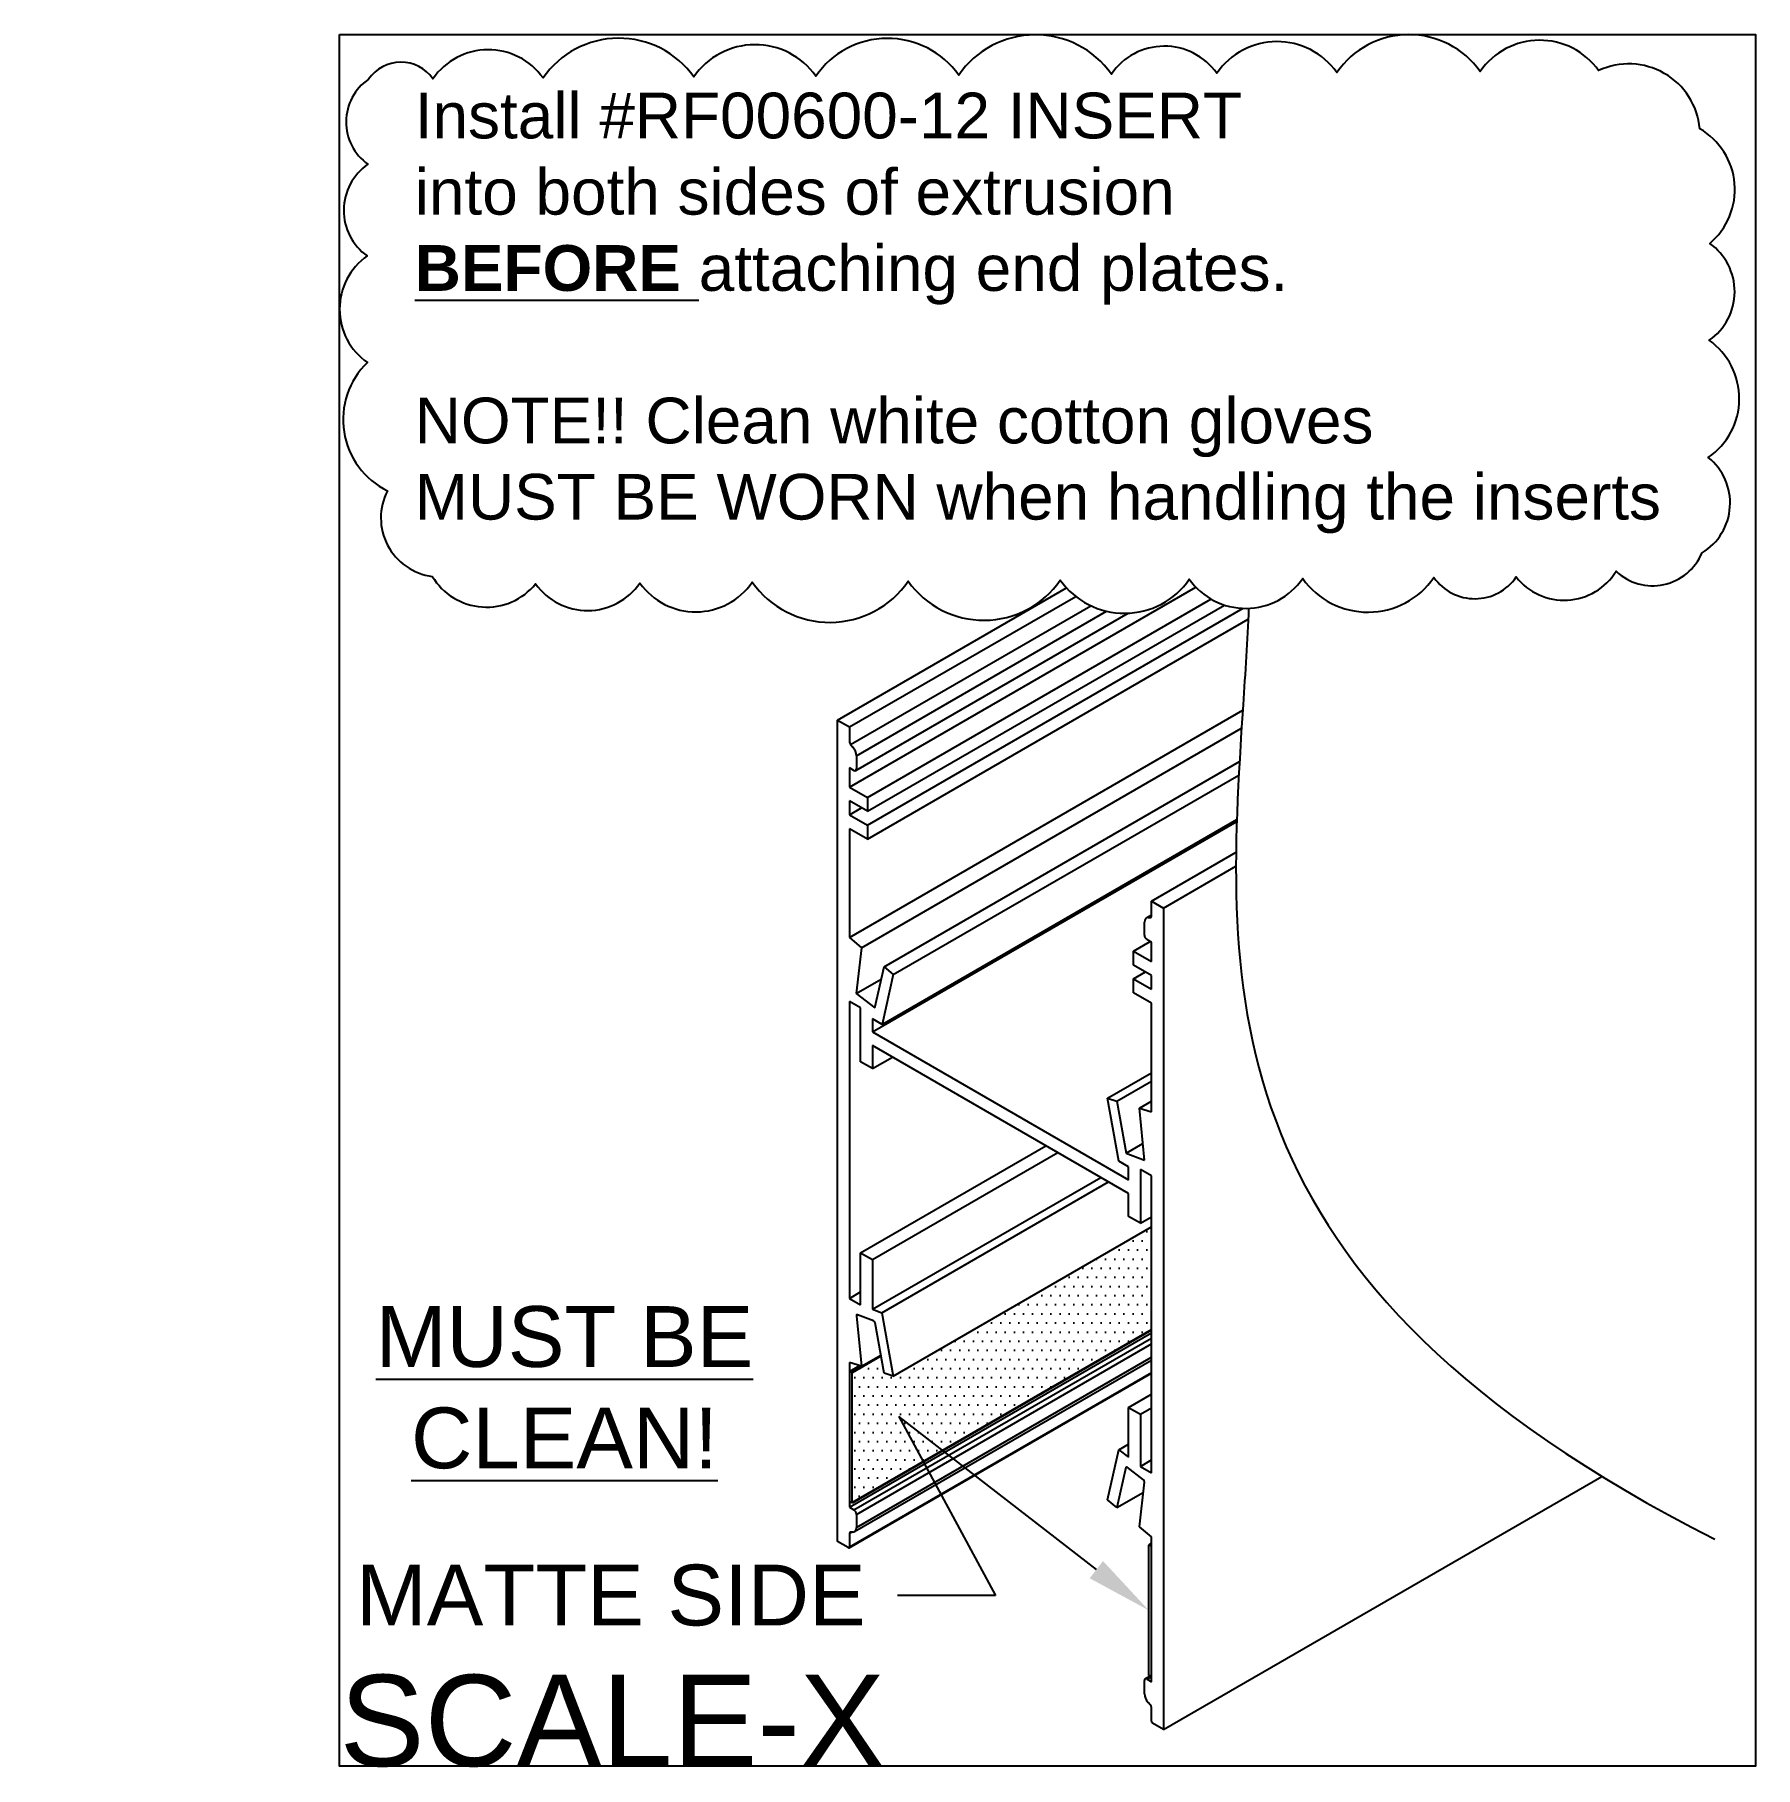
# Model space of a CAD drawing. Extents: x -1.25 to 5.82, y -7.12 to 0.
import ezdxf
from ezdxf import colors
from ezdxf.entities.mleader import LeaderData, LeaderLine
from ezdxf.math import Vec2, Vec3

# ---------------------------------------------------------------- set-up
doc = ezdxf.new("R2010")
doc.units = 0
doc.header["$LTSCALE"] = 0.5
doc.header["$MEASUREMENT"] = 0
for name, color, linetype in [('FAB DWG', 221, 'CONTINUOUS'), ('Hardware', 242, 'CONTINUOUS'), ('Housing', 150, 'CONTINUOUS')]:
    doc.layers.add(name, color=color, linetype=linetype)
doc.layers.add('Text-Unprinted', color=131, linetype='CONTINUOUS', plot=False)
doc.styles.add('LSAD_Standard', font='arial.ttf')
doc.styles.get("Standard").update_dxf_attribs({"font": 'arial.ttf'})

msp = doc.modelspace()

# ---------------------------------------------------------------- hatches: boundary and pattern name
at = {"layer": 'Hardware', "transparency": 16777216}
h = msp.add_hatch(dxfattribs=at)
h.set_pattern_fill('DOTS', color=256, scale=0.599997)
h.set_pattern_definition([(0, (-1829.709787, 2380.816724), (0.01874989868, 0.03749979735), [0, -0.03749979735])])
h.paths.add_polyline_path([(3.3378, -4.9011), (3.3378, -5.3243), (2.1071, -6.0348), (2.1071, -5.4997), (2.2255, -5.4313), (2.2382, -5.5023), (2.2761, -5.5141)])

# ---------------------------------------------------------------- linework, layer by layer
at = {"layer": 'FAB DWG', "transparency": 16777216}
msp.add_lwpolyline([(0.1192, -0.1829, 0.520567), (0.1165, -0.5329, 0.520567), (0.1137, -0.9096, 0.520567), (0.1144, -1.3477, 0.520567), (0.197, -1.875, 0.520567), (0.381, -2.2268, 0.520567), (0.806, -2.2572, 0.520567), (1.2347, -2.2542, 0.520567), (1.6962, -2.251, 0.520567), (2.3376, -2.2466, 0.520567), (2.9625, -2.2423, 0.520567), (3.4931, -2.2386, 0.520567), (3.9591, -2.2354, 0.520567), (4.4983, -2.2317, 0.520567), (4.8368, -2.2293, 0.520567), (5.2472, -2.206, 0.520567), (5.6007, -2.1304, 0.520567), (5.6266, -1.7384, 0.520567), (5.6302, -1.2564, 0.520567), (5.6324, -0.8581, 0.520567), (5.5914, -0.3866, 0.520567), (5.1758, -0.148, 0.520567), (4.6889, -0.1513, 0.520567), (4.0996, -0.1554, 0.520567), (3.606, -0.1588, 0.520567), (3.1726, -0.1618, 0.520567), (2.545, -0.1662, 0.520567), (1.9579, -0.1702, 0.520567), (1.4559, -0.1737, 0.520567), (0.8365, -0.178, 0.520567), (0.3839, -0.1811, 0.520567)], format="xyb", close=True, dxfattribs=at)
at = {"layer": 'Hardware', "color": 10, "lineweight": 30, "transparency": 16777216, "extrusion": (-3.33067e-16, 0.816497, 0.57735)}
for p, q in [((2.1071, -6.0348), (3.3378, -5.3243)), ((2.0955, -5.496), (2.1384, -5.4713)), ((2.1071, -5.4997), (2.2255, -5.4313)), ((3.3262, -6.2091), (3.3378, -6.2023))]:
    msp.add_line(p, q, dxfattribs=at)
at = {"layer": 'Hardware', "color": 10, "transparency": 16777216}
for p, q in [((2.1071, -5.4997), (2.0955, -5.496)), ((2.1071, -6.0348), (2.1071, -5.4997)), ((2.1071, -6.0348), (2.0955, -6.0312)), ((3.3378, -6.2127), (3.3262, -6.2091)), ((3.3262, -6.7442), (3.3262, -6.2091)), ((3.3378, -6.7485), (3.3262, -6.7448))]:
    msp.add_line(p, q, dxfattribs=at)
at = {"layer": 'Housing', "transparency": 16777216, "extrusion": (-3.33067e-16, 0.816497, 0.57735)}
for p, q in [((2.0468, -2.8172), (2.988, -2.2738)), ((2.0468, -2.8172), (2.988, -2.2738)), ((2.0955, -3.0926), (3.5194, -2.2705)), ((2.0955, -3.0926), (3.5194, -2.2705)), ((2.0963, -2.8457), (3.0259, -2.309)), ((2.0963, -2.8457), (3.0259, -2.309)), ((2.1003, -2.9173), (3.0876, -2.3472)), ((2.1003, -2.9173), (3.0876, -2.3472)), ((2.1695, -3.1354), (3.5821, -2.3198)), ((2.1695, -3.1354), (3.5821, -2.3198)), ((2.1695, -3.1925), (3.638, -2.3447)), ((2.1695, -3.1925), (3.638, -2.3447)), ((2.1216, -3.025), (3.2419, -2.3782)), ((2.1216, -3.025), (3.2419, -2.3782)), ((2.1247, -2.964), (3.1532, -2.3702)), ((2.1247, -2.964), (3.1532, -2.3702)), ((2.1695, -3.2497), (3.7138, -2.3581)), ((2.1695, -3.2497), (3.7138, -2.3581)), ((2.1695, -3.3068), (3.735, -2.403)), ((2.1695, -3.3068), (3.735, -2.403)), ((2.0955, -3.711), (3.7126, -2.7773)), ((2.0955, -3.711), (3.7126, -2.7773)), ((2.0468, -6.1933), (2.0468, -2.8172)), ((2.0468, -2.8172), (2.0963, -2.8457)), ((2.0963, -2.8457), (2.0963, -2.9076)), ((2.1003, -2.9173), (2.1099, -2.9282)), ((2.1455, -3.7531), (3.7078, -2.8511)), ((2.1455, -3.7531), (3.7078, -2.8511)), ((2.1247, -2.964), (2.1247, -3.0181)), ((2.2382, -3.8313), (3.6995, -2.9877)), ((2.1141, -3.0243), (2.0955, -3.0135)), ((2.0955, -3.0135), (2.0955, -3.0926)), ((2.2761, -3.8633), (3.6964, -3.0433)), ((2.0955, -3.0926), (2.1695, -3.1354)), ((2.1695, -3.1925), (2.0955, -3.1498)), ((2.0955, -3.1498), (2.0955, -3.2069)), ((2.0955, -3.2069), (2.145, -3.1783)), ((2.1695, -3.1354), (2.1695, -3.1925)), ((2.0955, -3.2069), (2.1695, -3.2497)), ((2.1695, -3.3068), (2.0955, -3.2641)), ((2.0955, -3.2641), (2.0955, -3.711)), ((2.1695, -3.2497), (2.1695, -3.3068)), ((2.1902, -4.099), (3.688, -3.2343)), ((2.2298, -4.0688), (3.6883, -3.2267)), ((3.3371, -3.5621), (3.6852, -3.3611)), ((3.3866, -3.5907), (3.6848, -3.4186)), ((3.3163, -3.6306), (3.3371, -3.6186)), ((3.3234, -3.6289), (3.3371, -3.621)), ((3.3234, -3.6289), (3.3331, -3.6291)), ((3.3331, -3.6291), (3.3364, -3.6272)), ((3.3371, -3.624), (3.3371, -3.5621)), ((3.3371, -3.5621), (3.3866, -3.5907)), ((3.3866, -3.5907), (3.3866, -6.9669)), ((3.3086, -3.7017), (3.3086, -3.6475)), ((2.0955, -3.711), (2.1455, -3.7531)), ((2.1455, -3.7531), (2.1241, -3.9416)), ((3.2638, -3.7671), (3.3323, -3.7276)), ((3.2638, -3.8243), (3.2638, -3.7671)), ((3.2638, -3.7671), (3.3378, -3.8099)), ((3.3378, -3.7308), (3.3192, -3.7201)), ((3.3378, -3.8099), (3.3378, -3.7308)), ((2.2, -4.0009), (2.2382, -3.8313)), ((2.2382, -3.8313), (2.2761, -3.8633)), ((3.3378, -3.867), (3.2638, -3.8243)), ((2.1241, -3.9416), (2.2267, -3.8824)), ((2.2761, -3.8633), (2.2298, -4.0688)), ((3.2638, -3.8814), (3.3133, -3.8528)), ((3.2638, -3.9386), (3.2638, -3.8814)), ((3.2638, -3.8814), (3.3378, -3.9242)), ((3.3378, -3.9242), (3.3378, -3.867)), ((2.1415, -4.0008), (2.0955, -3.9743)), ((2.0955, -3.9743), (2.0955, -5.1946)), ((2.1241, -3.9416), (2.2, -4.0009)), ((3.3378, -3.9813), (3.2638, -3.9386)), ((3.3378, -4.4282), (3.3378, -3.9813)), ((2.1415, -4.2219), (2.1415, -4.0008)), ((2.2298, -4.0688), (2.1902, -4.046)), ((2.1902, -4.046), (2.1902, -4.099)), ((2.1902, -4.099), (3.2431, -4.707)), ((3.2431, -4.7632), (2.1902, -4.1553)), ((2.1902, -4.1553), (2.1902, -4.2501)), ((2.1902, -4.2501), (2.1415, -4.2219)), ((2.1902, -4.2501), (2.2723, -4.2027)), ((3.1572, -4.372), (3.3378, -4.2677)), ((3.1951, -4.3838), (3.3378, -4.3014)), ((3.2036, -4.631), (3.1572, -4.372)), ((3.1572, -4.372), (3.1951, -4.3838)), ((3.1951, -4.3838), (3.2334, -4.5975)), ((3.2878, -4.4127), (3.3378, -4.3838)), ((3.3093, -4.6259), (3.2878, -4.4127)), ((3.2878, -4.4127), (3.3378, -4.4282)), ((3.2334, -4.5975), (3.3024, -4.5577)), ((2.1415, -5.0071), (2.9035, -4.5671)), ((2.1902, -5.0352), (2.9522, -4.5953)), ((3.2334, -4.5975), (3.3093, -4.6259)), ((2.1902, -5.2393), (3.129, -4.6973)), ((3.2431, -4.6538), (3.2036, -4.631)), ((3.2431, -4.707), (3.2431, -4.6538)), ((3.3378, -4.6915), (3.2919, -4.665)), ((3.2919, -4.665), (3.2919, -4.8861)), ((3.3378, -5.9118), (3.3378, -4.6915)), ((2.2296, -5.254), (3.1614, -4.716)), ((3.2431, -4.858), (3.2431, -4.7632)), ((2.2761, -5.5141), (3.3378, -4.9011)), ((3.2919, -4.8861), (3.2431, -4.858)), ((3.2919, -4.8861), (3.3378, -4.8596)), ((2.1415, -5.2211), (2.1415, -5.0071)), ((2.1415, -5.0071), (2.1902, -5.0352)), ((2.1902, -5.0352), (2.1902, -5.2393)), ((2.0955, -5.1946), (2.1415, -5.168)), ((2.0955, -5.1946), (2.1415, -5.2211)), ((2.1246, -5.2659), (2.1304, -5.2626)), ((2.1246, -5.2659), (2.1455, -5.4735)), ((2.1953, -5.2868), (2.1287, -5.2619)), ((2.1902, -5.2393), (2.2296, -5.254)), ((2.2296, -5.254), (2.2761, -5.5141)), ((2.0955, -6.0533), (3.3378, -5.336)), ((2.2382, -5.5023), (2.201, -5.2945)), ((2.1141, -6.064), (3.3378, -5.3575)), ((2.1247, -6.0824), (3.3378, -5.382)), ((2.1455, -5.4735), (2.0955, -5.4579)), ((2.0955, -5.4579), (2.0955, -6.0533)), ((2.117, -6.1535), (3.3378, -5.4486)), ((2.1247, -6.1365), (3.3378, -5.4361)), ((2.1455, -5.4735), (2.2248, -5.4276)), ((2.0948, -6.2194), (3.3378, -5.5018)), ((2.0963, -6.2162), (3.3378, -5.4994)), ((2.2761, -5.5141), (2.2382, -5.5023)), ((3.2431, -5.6431), (3.3378, -5.5884)), ((3.2431, -5.8472), (3.2431, -5.6431)), ((3.2431, -5.6431), (3.2919, -5.6712)), ((3.2919, -5.6712), (3.3378, -5.6447)), ((3.2919, -5.6712), (3.2919, -5.8853)), ((3.1572, -6.0228), (3.2038, -5.8165)), ((3.2038, -5.8165), (3.2431, -5.7938)), ((3.2038, -5.8165), (3.2431, -5.8472)), ((3.2323, -5.8899), (3.1951, -6.0548)), ((3.2323, -5.8899), (3.236, -5.8878)), ((3.3046, -5.9409), (3.238, -5.8888)), ((3.2919, -5.8853), (3.3378, -5.8588)), ((3.2919, -5.8853), (3.3378, -5.9118)), ((3.2878, -6.133), (3.3087, -5.9495)), ((3.3866, -6.9669), (5.1888, -5.9263)), ((2.0955, -6.0533), (2.1141, -6.064)), ((3.1951, -6.0548), (3.1572, -6.0228)), ((3.1951, -6.0548), (3.3039, -5.992)), ((2.1247, -6.0824), (2.1247, -6.1365)), ((2.0913, -6.2191), (2.0468, -6.1933)), ((2.0963, -6.16), (2.1048, -6.1551)), ((2.0963, -6.16), (2.0963, -6.2162)), ((2.1099, -6.1552), (2.1003, -6.155)), ((3.3378, -6.1751), (3.2878, -6.133)), ((3.3378, -6.7705), (3.3378, -6.1751)), ((3.3086, -6.8201), (3.3086, -6.7659)), ((3.3117, -6.7591), (3.3378, -6.744)), ((3.3192, -6.7598), (3.3378, -6.7491)), ((3.3192, -6.7598), (3.3378, -6.7705)), ((3.3331, -6.8668), (3.3234, -6.8558)), ((3.3371, -6.9326), (3.3371, -6.8764)), ((3.3866, -6.9669), (3.342, -6.9412))]:
    msp.add_line(p, q, dxfattribs=at)
at = {"layer": 'Housing', "transparency": 16777216}
for centre, major_axis, start_param, end_param in [((2.1033, -2.9117), (0.005, -0.00866), -2.356194, -1.235161), ((2.0985, -2.9489), (-0.0185, 0.032), -2.356215, -1.235161), ((2.1141, -3.012), (0.0075, -0.013), -0.785418, 0.785378), ((3.3348, -3.6626), (-0.0185, 0.032), -0.335635, 0.785418), ((3.33, -3.6199), (0.005, -0.00866), -0.335635, 0.785398), ((3.3192, -3.7078), (0.0075, -0.013), -2.356148, -0.785398), ((2.1296, -5.2681), (-0.0035, 0.00606), -0.610865, 0.907927), ((2.1962, -5.293), (-0.0035, 0.00606), -2.129657, -0.610865), ((3.2371, -5.894), (-0.0035, 0.00606), -0.200535, 0.558861), ((3.2371, -5.894), (-0.0035, 0.00606), -0.959931, -0.200535), ((3.3038, -5.946), (-0.0035, 0.00606), -2.478723, -0.959931), ((2.1141, -6.0763), (-0.0075, 0.013), -2.356148, -0.785398), ((2.1033, -6.1641), (-0.005, 0.00866), -0.335635, 0.785418), ((2.0985, -6.1214), (0.0185, -0.032), -0.335635, 0.785418), ((2.0913, -6.2134), (0.0035, -0.00606), -0.786196, 0.785398), ((3.3192, -6.772), (-0.0075, 0.013), -0.00002, 0.785378), ((3.3192, -6.772), (-0.0075, 0.013), -0.785418, -0.00002), ((3.3348, -6.8352), (0.0185, -0.032), -2.356215, -1.235161), ((3.33, -6.8723), (-0.005, 0.00866), -2.356194, -1.235182), ((3.342, -6.9355), (0.0035, -0.00606), -2.356288, -0.784601)]:
    msp.add_ellipse(centre, major_axis=major_axis, ratio=0.57735, start_param=start_param, end_param=end_param, dxfattribs=at)
at = {"layer": 'Housing', "color": 1, "transparency": 16777216}
msp.add_open_spline([(3.737, -2.358), (3.7314, -2.4902), (3.6452, -3.8085), (3.5589, -5.1267), (5.6536, -6.1841)], degree=3, knots=[0.889242, 0.889242, 0.889242, 0.889242, 1, 1.992079, 1.992079, 1.992079, 1.992079], dxfattribs=at)
at = {"layer": 'Text-Unprinted', "ltscale": 0.5, "transparency": 16777216}
msp.add_lwpolyline([(0, 0), (5.8199, 0), (5.8199, -7.117), (0, -7.117)], close=True, dxfattribs=at)

# ---------------------------------------------------------------- texts
at = {"layer": 'FAB DWG', "transparency": 16777216, "insert": (0.3091, -0.2384), "char_height": 0.188, "attachment_point": 1}
msp.add_mtext('Install #RF00600-12 INSERT\\Pinto both sides of extrusion\\P{\\fArial|b1|i0|c0|p34;\\LBEFORE }attaching end plates.\\P\\PNOTE!! Clean white cotton gloves\\PMUST BE WORN when handling the inserts', dxfattribs=at)
at = {"layer": 'FAB DWG', "transparency": 16777216, "insert": (0.9246, -5.2264), "char_height": 0.25, "attachment_point": 2, "style": 'LSAD_Standard'}
msp.add_mtext_dynamic_manual_height_columns('\\A1;{\\LMUST BE CLEAN!}', width=1.799918, gutter_width=24.5127, heights=[0], dxfattribs=at)
at = {"layer": 'Text-Unprinted', "ltscale": 0.5, "transparency": 16777216, "style": 'LSAD_Standard'}
msp.add_attdef('SCALE-X', (0, -7.117), 'XEffectiveScaleFactor', height=0.375, dxfattribs=at)

# ---------------------------------------------------------------- leaders
at = {"layer": 'FAB DWG', "ltscale": 0.5, "transparency": 16777216}
ml = msp.add_multileader_mtext('Standard', dxfattribs=at)
ml.set_content('\\A1;MATTE SIDE', color=256, style='LSAD_Standard')
ml.set_leader_properties()
ml.build(insert=Vec2(0, 0))
ml.multileader.update_dxf_attribs({"text_left_attachment_type": 2, "dogleg_length": 0.36, "arrow_head_size": 0.2724})
ctx = ml.context
ctx.base_point, ctx.char_height, ctx.arrow_head_size, ctx.landing_gap_size, ctx.plane_origin = Vec3(-0.0189, -6.4183), 0.25, 0.2724, 0.1307, Vec3(0.2709, 15.8067)
ctx.left_attachment, ctx.text_align_type = 2, 2
notes = []
notes.append((ctx, [(1, (1, 1, 0), (2.6962, -6.4162), (-1, 0), 0.4027, [(1, [(3.3262, -6.4766), (2.2992, -5.6806)], 0, [])])]))
ctx.mtext.insert, ctx.mtext.width, ctx.mtext.defined_height, ctx.mtext.alignment, ctx.mtext.flow_direction = Vec3(2.1628, -6.2891), 3.416263, 0.9428, 3, 5
for ctx, leaders in notes:
    for number, flags, end, landing, length, lines in leaders:
        leader = LeaderData()
        leader.index, (leader.has_last_leader_line, leader.has_dogleg_vector, leader.attachment_direction) = number, flags
        leader.last_leader_point, leader.dogleg_vector, leader.dogleg_length = Vec3(end), Vec3(landing), length
        for number, points, colour, breaks in lines:
            line = LeaderLine()
            line.index, line.vertices, line.color, line.breaks = number, Vec3.list(points), colors.encode_raw_color(colour), breaks
            leader.lines.append(line)
        ctx.leaders.append(leader)

doc.saveas('drawing.dxf')
